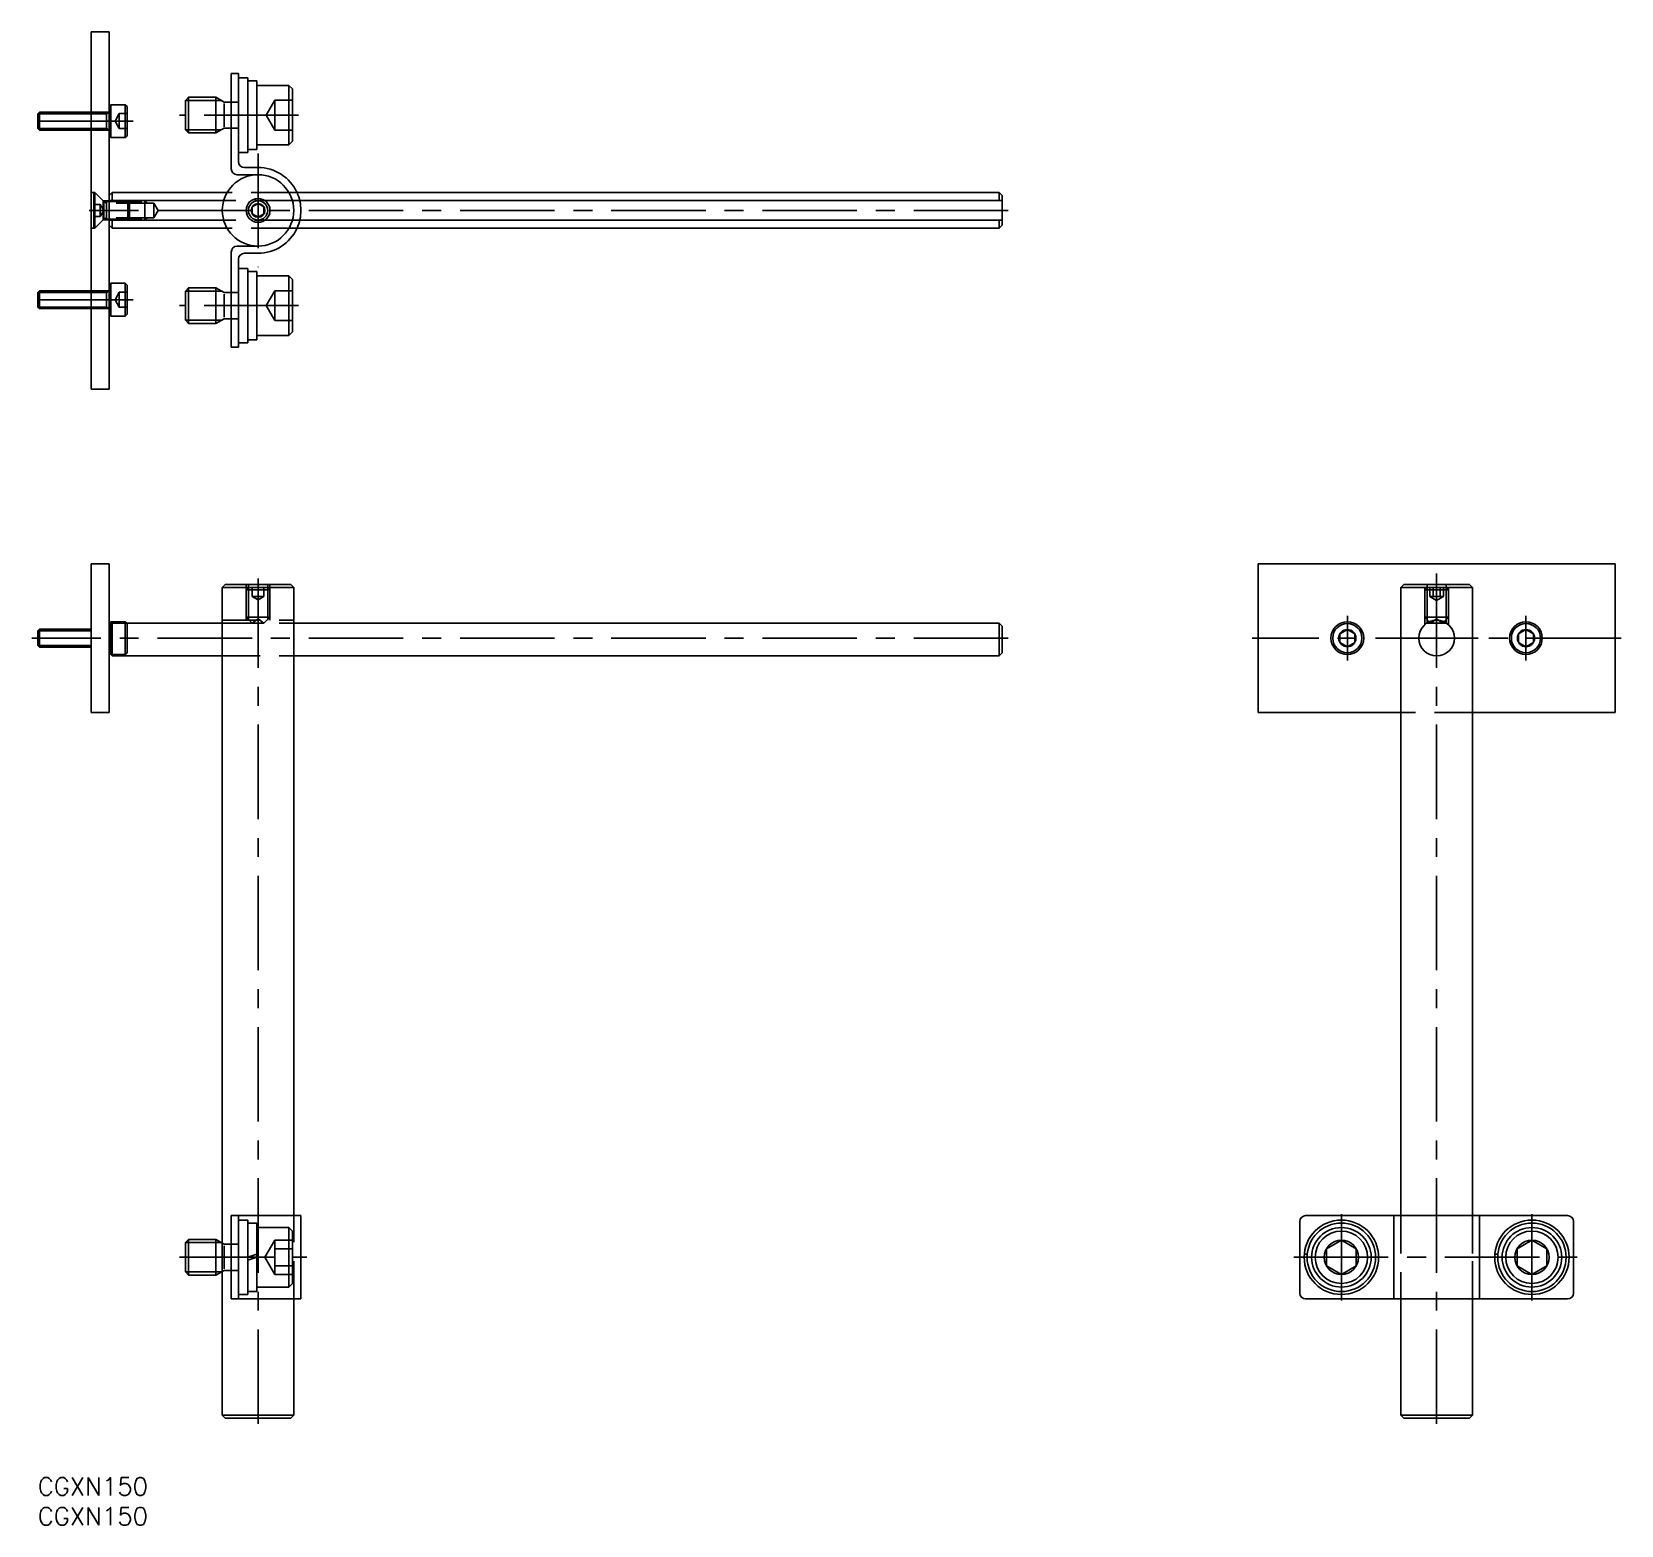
# Model space of a CAD drawing. Extents: x -1 to 266, y -8 to 243.
import ezdxf

# ---------------------------------------------------------------- set-up
doc = ezdxf.new("R2010")
doc.units = 0
doc.header["$LTSCALE"] = 0.5
doc.linetypes.add('CENTER', pattern=[50.8, 31.75, -6.35, 6.35, -6.35])
doc.linetypes.add('DASHED', pattern=[19.05, 12.7, -6.35])
for name, color, linetype in [('MSM_CENTER', 1, 'CENTER'), ('MSM_CONTINUOUS', 7, 'CONTINUOUS'), ('MSM_DASHED', 4, 'DASHED'), ('MSM_NARROW', 5, 'CONTINUOUS'), ('MSM_PART_NUMBER', 7, 'CONTINUOUS')]:
    doc.layers.add(name, color=color, linetype=linetype)
doc.styles.get("Standard").update_dxf_attribs({"font": 'txt.shx', "height": 3, "bigfont": 'bigfont.shx'})

msp = doc.modelspace()

# ---------------------------------------------------------------- linework, layer by layer
at = {"layer": 'MSM_CENTER'}
for p, q in [((16, 227.84), (-1, 227.84)), ((43.8, 228.84), (23.8, 228.84)), ((37, 222.39), (37, 203.28)), ((8.62, 212.84), (16.49, 212.84)), ((163, 212.84), (9, 212.84)), ((16, 197.84), (-1, 197.84)), ((43.8, 196.84), (23.8, 196.84)), ((234.96, 9), (234.96, 154.5)), ((37, 9), (37, 151)), ((219.96, 137.25), (219.96, 144.75)), ((249.96, 137.25), (249.96, 144.75)), ((249.96, 138.5), (249.96, 143.5)), ((163, 141), (-1, 141)), ((265.96, 141), (203.96, 141)), ((227.46, 141), (241.95, 141)), ((218.96, 44.25), (218.96, 29.75)), ((250.96, 44.25), (250.96, 29.75)), ((23.8, 37), (45.2, 37)), ((210.96, 37), (258.96, 37))]:
    msp.add_line(p, q, dxfattribs=at)
at = {"layer": 'MSM_CONTINUOUS'}
for p, q in [((12, 242.84), (9, 242.84)), ((9, 182.84), (9, 242.84)), ((12, 182.84), (12, 242.84)), ((33.7, 235.84), (32.5, 235.84)), ((32.5, 235.84), (32.5, 219.84)), ((33.7, 235.84), (33.7, 221.04)), ((35.3, 235.09), (33.7, 235.09)), ((35.3, 222.59), (35.3, 235.09)), ((36.8, 234.59), (35.3, 234.59)), ((36.8, 223.09), (36.8, 234.59)), ((42.2, 233.84), (36.8, 233.84)), ((42.2, 223.84), (42.2, 233.84)), ((42.2, 233.84), (42.8, 233.24)), ((42.8, 224.44), (42.8, 233.24)), ((12, 230.29), (12.3, 230.59)), ((14.7, 230.59), (12.3, 230.59)), ((12.3, 230.59), (12.3, 225.09)), ((14.7, 230.59), (15, 230.29)), ((14.7, 225.09), (14.7, 230.59)), ((15, 225.39), (15, 230.29)), ((25.34, 231.84), (24.8, 231.3)), ((24.8, 226.38), (24.8, 231.3)), ((29.9, 231.84), (25.34, 231.84)), ((25.34, 225.84), (25.34, 231.84)), ((29.9, 225.84), (29.9, 231.84)), ((31.29, 231.04), (29.9, 231.84)), ((32.5, 231.04), (31.29, 231.04)), ((0, 229.07), (0.27, 229.34)), ((0, 226.61), (0, 229.07)), ((0.27, 229.34), (0.27, 226.34)), ((9, 229.34), (0.27, 229.34)), ((0.27, 226.34), (0, 226.61)), ((9, 226.34), (0.27, 226.34)), ((12, 225.39), (12.3, 225.09)), ((14.7, 225.09), (12.3, 225.09)), ((15, 225.39), (14.7, 225.09)), ((25.34, 225.84), (24.8, 226.38)), ((29.9, 225.84), (25.34, 225.84)), ((31.29, 226.64), (29.9, 225.84)), ((32.5, 226.64), (31.29, 226.64)), ((42.2, 223.84), (42.8, 224.44)), ((35.3, 222.59), (33.7, 222.59)), ((36.8, 223.09), (35.3, 223.09)), ((42.2, 223.84), (36.8, 223.84)), ((39.5, 223.84), (39.5, 223.84)), ((40.85, 223.84), (40.85, 223.84)), ((37, 220.04), (34.7, 220.04)), ((37, 218.84), (33.5, 218.84)), ((12.5, 215.84), (12, 215.34)), ((31.23, 214.5), (12, 214.5)), ((12.5, 214.5), (12.5, 215.84)), ((31.8, 215.84), (12.5, 215.84)), ((37, 213.99), (36, 213.42)), ((38, 213.42), (37, 213.99)), ((161.5, 215.84), (42.2, 215.84)), ((162, 214.5), (42.77, 214.5)), ((161.5, 215.84), (162, 215.34)), ((161.5, 215.84), (161.5, 214.5)), ((162, 210.34), (162, 215.34)), ((31.23, 211.18), (12, 211.18)), ((12.5, 209.85), (12.5, 211.18)), ((36, 213.42), (36, 212.26)), ((36, 212.26), (37, 211.68)), ((37, 211.68), (38, 212.26)), ((38, 212.26), (38, 213.42)), ((162, 211.18), (42.77, 211.18)), ((161.5, 211.18), (161.5, 209.84)), ((12, 210.34), (12.5, 209.84)), ((31.8, 209.84), (12.5, 209.84)), ((161.5, 209.84), (42.2, 209.84)), ((161.5, 209.84), (162, 210.34)), ((32.5, 205.84), (32.5, 189.84)), ((37, 206.84), (33.5, 206.84)), ((37, 205.64), (34.7, 205.64)), ((33.7, 204.64), (33.7, 189.84)), ((35.3, 203.09), (33.7, 203.09)), ((35.3, 190.59), (35.3, 203.09)), ((12, 200.29), (12.3, 200.59)), ((14.7, 200.59), (12.3, 200.59)), ((12.3, 200.59), (12.3, 195.09)), ((14.7, 200.59), (15, 200.29)), ((14.7, 195.09), (14.7, 200.59)), ((15, 195.39), (15, 200.29)), ((36.8, 202.59), (35.3, 202.59)), ((36.8, 191.09), (36.8, 202.59)), ((42.2, 201.84), (36.8, 201.84)), ((42.2, 191.84), (42.2, 201.84)), ((42.2, 201.84), (42.8, 201.24)), ((42.8, 192.44), (42.8, 201.24)), ((0, 199.07), (0.27, 199.34)), ((0, 196.61), (0, 199.07)), ((0.27, 199.34), (0.27, 196.34)), ((9, 199.34), (0.27, 199.34)), ((25.34, 199.84), (24.8, 199.3)), ((24.8, 194.38), (24.8, 199.3)), ((29.9, 199.84), (25.34, 199.84)), ((25.34, 193.84), (25.34, 199.84)), ((29.9, 193.84), (29.9, 199.84)), ((31.29, 199.04), (29.9, 199.84)), ((32.5, 199.04), (31.29, 199.04)), ((0.27, 196.34), (0, 196.61)), ((9, 196.34), (0.27, 196.34)), ((12, 195.39), (12.3, 195.09)), ((14.7, 195.09), (12.3, 195.09)), ((15, 195.39), (14.7, 195.09)), ((25.34, 193.84), (24.8, 194.38)), ((29.9, 193.84), (25.34, 193.84)), ((31.29, 194.64), (29.9, 193.84)), ((32.5, 194.64), (31.29, 194.64)), ((42.2, 191.84), (42.8, 192.44)), ((33.7, 189.84), (32.5, 189.84)), ((35.3, 190.59), (33.7, 190.59)), ((36.8, 191.09), (35.3, 191.09)), ((42.2, 191.84), (36.8, 191.84)), ((39.5, 191.84), (39.5, 191.84)), ((40.85, 191.84), (40.85, 191.84)), ((12, 182.84), (9, 182.84)), ((12, 153.5), (9, 153.5)), ((9, 128.5), (9, 153.5)), ((12, 153.5), (12, 128.5)), ((204.96, 128.5), (204.96, 153.5)), ((264.96, 153.5), (204.96, 153.5)), ((264.96, 128.5), (264.96, 153.5)), ((31, 149.5), (31.5, 150)), ((31, 149.5), (43, 149.5)), ((31, 39.36), (31, 149.5)), ((31.5, 150), (42.5, 150)), ((42.5, 150), (43, 149.5)), ((43, 44), (43, 149.5)), ((228.96, 149.5), (229.46, 150)), ((228.96, 149.5), (240.96, 149.5)), ((228.96, 44), (228.96, 149.5)), ((229.46, 150), (240.46, 150)), ((240.46, 150), (240.96, 149.5)), ((240.96, 44), (240.96, 149.5)), ((0, 142.23), (0.27, 142.5)), ((0, 139.77), (0, 142.23)), ((9, 142.5), (0.27, 142.5)), ((0.27, 142.5), (0.27, 139.5)), ((12, 143.45), (12.3, 143.75)), ((14.7, 143.75), (12.3, 143.75)), ((12.3, 143.75), (12.3, 138.25)), ((14.7, 143.75), (15, 143.45)), ((14.7, 138.25), (14.7, 143.75)), ((31, 143.5), (14.95, 143.5)), ((15, 138.55), (15, 143.45)), ((161.5, 143.5), (43, 143.5)), ((161.5, 143.5), (162, 143)), ((161.5, 143.5), (161.5, 141)), ((162, 138.5), (162, 143)), ((219.96, 142.44), (218.71, 141.72)), ((218.71, 141.72), (218.71, 140.28)), ((221.21, 141.72), (219.96, 142.44)), ((221.21, 140.28), (221.21, 141.72)), ((233.3, 143.5), (236.62, 143.5)), ((233.96, 143.5), (233.73, 143.73)), ((235.96, 143.5), (236.19, 143.73)), ((249.96, 142.44), (248.71, 141.72)), ((248.71, 141.72), (248.71, 140.28)), ((251.21, 141.72), (249.96, 142.44)), ((251.21, 140.28), (251.21, 141.72)), ((0.27, 139.5), (0, 139.77)), ((9, 139.5), (0.27, 139.5)), ((161.5, 141), (161.5, 138)), ((218.71, 140.28), (219.96, 139.56)), ((219.96, 139.56), (221.21, 140.28)), ((248.71, 140.28), (249.96, 139.56)), ((249.96, 139.56), (251.21, 140.28)), ((12, 138.55), (12.3, 138.25)), ((12, 138.5), (12.5, 138)), ((14.7, 138.25), (12.3, 138.25)), ((12.5, 138.01), (12.5, 138.25)), ((31, 138), (12.5, 138)), ((15, 138.55), (14.7, 138.25)), ((161.5, 138), (43, 138)), ((161.5, 138), (162, 138.5)), ((12, 128.5), (9, 128.5)), ((228.96, 128.5), (204.96, 128.5)), ((264.96, 128.5), (240.96, 128.5)), ((32.5, 30), (32.5, 44)), ((32.5, 44), (44.2, 44)), ((33.7, 30), (33.7, 44)), ((33.7, 43.25), (33.7, 30.75)), ((35.3, 43.25), (33.7, 43.25)), ((35.3, 30.75), (35.3, 43.25)), ((36.8, 42.75), (35.3, 42.75)), ((36.8, 31.25), (36.8, 42.75)), ((44.2, 30), (44.2, 44)), ((211.96, 43), (211.96, 31)), ((212.96, 44), (256.96, 44)), ((227.76, 44), (227.76, 30)), ((242.16, 44), (242.16, 30)), ((257.96, 43), (257.96, 31)), ((42.2, 42), (36.8, 42)), ((42.2, 32), (42.2, 42)), ((42.2, 42), (42.8, 41.4)), ((42.8, 32.6), (42.8, 41.4)), ((25.34, 40), (24.8, 39.46)), ((24.8, 34.54), (24.8, 39.46)), ((29.9, 40), (25.34, 40)), ((25.34, 34), (25.34, 40)), ((29.9, 34), (29.9, 40)), ((31.29, 39.2), (29.9, 40)), ((32.5, 39.2), (31.29, 39.2)), ((36.8, 37.5), (35.3, 37)), ((213.23, 37.5), (212.73, 37.5)), ((218.96, 39.89), (216.46, 38.44)), ((216.46, 38.44), (216.46, 35.56)), ((218.96, 39.89), (221.46, 38.44)), ((221.46, 38.44), (221.46, 35.56)), ((245.23, 37.5), (244.73, 37.5)), ((250.96, 39.89), (248.46, 38.44)), ((248.46, 38.44), (248.46, 35.56)), ((250.96, 39.89), (253.46, 38.44)), ((253.46, 38.44), (253.46, 35.56)), ((31.29, 34.8), (29.9, 34)), ((32.5, 34.8), (31.29, 34.8)), ((36.8, 37), (35.3, 36.5)), ((213.21, 37), (212.71, 37)), ((218.96, 34.11), (216.46, 35.56)), ((221.46, 35.56), (218.96, 34.11)), ((244.71, 37), (245.21, 37)), ((250.96, 34.11), (248.46, 35.56)), ((253.46, 35.56), (250.96, 34.11)), ((25.34, 34), (24.8, 34.54)), ((29.9, 34), (25.34, 34)), ((31, 10.5), (31, 34.64)), ((42.2, 32), (42.8, 32.6)), ((32.5, 30), (44.2, 30)), ((35.3, 30.75), (33.7, 30.75)), ((36.8, 31.25), (35.3, 31.25)), ((42.2, 32), (36.8, 32)), ((39.5, 32), (39.5, 32)), ((40.85, 32), (40.85, 32)), ((43, 10.5), (43, 30)), ((212.96, 30), (256.96, 30)), ((228.96, 10.5), (228.96, 30)), ((240.96, 10.5), (240.96, 30)), ((31.5, 10), (31, 10.5)), ((43, 10.5), (31, 10.5)), ((31.5, 10), (42.5, 10)), ((43, 10.5), (42.5, 10)), ((229.46, 10), (228.96, 10.5)), ((240.96, 10.5), (228.96, 10.5)), ((229.46, 10), (240.46, 10)), ((240.96, 10.5), (240.46, 10))]:
    msp.add_line(p, q, dxfattribs=at)
for centre, radius in [((37, 212.84), 6), ((37, 212.84), 2), ((37, 212.84), 1.15), ((219.96, 141), 2.75), ((219.96, 141), 2.45), ((219.96, 141), 1.44), ((234.96, 141), 3), ((249.96, 141), 2.75), ((249.96, 141), 2.45), ((249.96, 141), 1.44), ((218.96, 37), 6.25), ((218.96, 37), 5.75), ((250.96, 37), 6.25), ((250.96, 37), 5.75), ((218.96, 37), 5), ((218.96, 37), 4.4), ((250.96, 37), 5), ((250.96, 37), 4.4), ((218.96, 37), 2.89), ((250.96, 37), 2.89)]:
    msp.add_circle(centre, radius, dxfattribs=at)
for centre, radius, start, end in [((33.5, 219.84), 1, 180, 270), ((34.7, 221.04), 1, 180, 270), ((37, 212.84), 7.2, 24.6243, 90), ((37, 212.84), 7.2, 270, 335.3757), ((33.5, 205.84), 1, 90, 180), ((34.7, 204.64), 1, 90, 180), ((212.96, 43), 1, 90, 180), ((256.96, 43), 1, 0, 90), ((212.96, 31), 1, 180, 270), ((256.96, 31), 1, 270, 0)]:
    msp.add_arc(centre, radius, start, end, dxfattribs=at)
at = {"layer": 'MSM_DASHED'}
for p, q in [((33.7, 231.04), (32.5, 231.04)), ((39.8, 231.34), (38.36, 228.84)), ((39.8, 231.34), (39.8, 226.34)), ((42.8, 231.34), (39.8, 231.34)), ((12, 229.34), (9, 229.34)), ((11.53, 229.07), (9, 229.07)), ((12, 229.34), (11.53, 229.07)), ((11.53, 226.34), (11.53, 229.34)), ((12.98, 227.84), (13.7, 229.09)), ((13.7, 226.59), (12.98, 227.84)), ((13.7, 226.59), (13.7, 229.09)), ((15, 229.09), (13.7, 229.09)), ((15, 227.84), (13.7, 227.84)), ((39.8, 226.34), (38.36, 228.84)), ((42.8, 228.84), (39.8, 228.84)), ((11.53, 226.61), (9, 226.61)), ((12, 226.34), (9, 226.34)), ((12, 226.34), (11.53, 226.61)), ((15, 226.59), (13.7, 226.59)), ((33.7, 226.64), (32.5, 226.64)), ((42.8, 226.34), (39.8, 226.34)), ((9.6, 215.84), (9, 215.84)), ((9.4, 215.84), (9.4, 209.84)), ((9.4, 215.84), (9.6, 215.84)), ((9.4, 213.84), (10.5, 213.84)), ((9.6, 209.84), (9.6, 215.84)), ((9.6, 215.84), (11.07, 214.37)), ((10.5, 213.84), (10.5, 211.84)), ((11.08, 212.84), (10.5, 213.84)), ((12, 214.44), (11, 214.44)), ((11, 211.24), (11, 214.44)), ((11.1, 214.34), (11.57, 214.07)), ((11.1, 214.34), (11.1, 211.34)), ((11.14, 214.34), (18, 214.34)), ((11.57, 214.34), (11.57, 211.34)), ((19.5, 214.07), (11.57, 214.07)), ((15.13, 211.34), (15.13, 214.34)), ((15.13, 214.34), (15.4, 214.07)), ((15.4, 214.07), (15.4, 211.61)), ((18, 211.34), (18, 214.34)), ((18, 214.34), (18.47, 214.07)), ((19.5, 211.61), (19.5, 214.07)), ((19.5, 214.07), (20.21, 212.84)), ((42.77, 214.5), (31.23, 214.5)), ((42.2, 215.84), (31.8, 215.84)), ((9.4, 212.84), (10.5, 212.84)), ((9.4, 211.84), (10.5, 211.84)), ((9.6, 209.84), (11.07, 211.31)), ((11.08, 212.84), (10.5, 211.84)), ((12, 211.24), (11, 211.24)), ((11.1, 211.34), (11.57, 211.61)), ((11.14, 211.34), (18, 211.34)), ((19.5, 211.61), (11.57, 211.61)), ((15.4, 211.61), (15.13, 211.34)), ((18, 211.34), (18.47, 211.61)), ((19.5, 211.61), (20.21, 212.84)), ((42.77, 211.18), (31.23, 211.18)), ((9.6, 209.84), (9, 209.84)), ((9.6, 209.84), (9.3, 209.84)), ((9.4, 209.84), (9.6, 209.84)), ((42.2, 209.84), (31.8, 209.84)), ((12, 199.34), (9, 199.34)), ((11.53, 199.07), (9, 199.07)), ((12, 199.34), (11.53, 199.07)), ((11.53, 196.34), (11.53, 199.34)), ((12.98, 197.84), (13.7, 199.09)), ((13.7, 196.59), (12.98, 197.84)), ((13.7, 196.59), (13.7, 199.09)), ((15, 199.09), (13.7, 199.09)), ((15, 197.84), (13.7, 197.84)), ((33.7, 199.04), (32.5, 199.04)), ((39.8, 199.34), (38.36, 196.84)), ((39.8, 199.34), (39.8, 194.34)), ((42.8, 199.34), (39.8, 199.34)), ((11.53, 196.61), (9, 196.61)), ((12, 196.34), (9, 196.34)), ((12, 196.34), (11.53, 196.61)), ((15, 196.59), (13.7, 196.59)), ((39.8, 194.34), (38.36, 196.84)), ((42.8, 196.84), (39.8, 196.84)), ((33.7, 194.64), (32.5, 194.64)), ((42.8, 194.34), (39.8, 194.34)), ((35, 144), (35, 150)), ((35.38, 149.5), (35, 149.12)), ((35.38, 150), (35.38, 144)), ((36, 149.5), (36, 148)), ((37, 149.5), (37, 148)), ((38, 149.5), (38, 148)), ((38.62, 150), (38.62, 144)), ((38.62, 149.5), (39, 149.12)), ((39, 144), (39, 150)), ((232.96, 143.24), (232.96, 150)), ((233.34, 149.5), (232.96, 149.12)), ((233.34, 150), (233.34, 143.52)), ((233.81, 149.5), (233.81, 148)), ((234.38, 149.5), (234.38, 148)), ((235.54, 149.5), (235.54, 148)), ((236.11, 149.5), (236.11, 148)), ((236.58, 150), (236.58, 143.52)), ((236.58, 149.5), (236.96, 149.12)), ((236.96, 143.24), (236.96, 150)), ((35, 149.12), (39, 149.12)), ((38, 148), (36, 148)), ((36, 148), (37, 147.42)), ((38, 148), (37, 147.42)), ((232.96, 149.12), (236.96, 149.12)), ((236.11, 148), (233.81, 148)), ((233.81, 148), (234.96, 147.33)), ((236.11, 148), (234.96, 147.33)), ((39, 144.5), (35, 144.5)), ((36, 143.5), (35, 144.5)), ((36, 143.5), (37, 144.21)), ((38, 143.5), (37, 144.21)), ((38, 143.5), (39, 144.5)), ((236.96, 144.5), (232.96, 144.5)), ((233.73, 143.73), (232.96, 144.5)), ((233.96, 143.5), (234.96, 144.21)), ((235.96, 143.5), (234.96, 144.21)), ((236.19, 143.73), (236.96, 144.5)), ((12.5, 143.5), (12, 143)), ((12.5, 138.25), (12.5, 143.5)), ((14.95, 143.5), (12.5, 143.5)), ((31, 144), (43, 144)), ((31, 143.5), (43, 143.5)), ((38, 143.5), (36, 143.5)), ((31, 138), (43, 138)), ((240.96, 128.5), (228.96, 128.5)), ((43, 30), (43, 44)), ((228.96, 44), (228.96, 30)), ((240.96, 44), (240.96, 30)), ((240.96, 30), (240.96, 44)), ((31, 39.36), (31, 34.64)), ((33.7, 39.2), (32.5, 39.2)), ((39.8, 39.89), (38.13, 37)), ((39.8, 34.11), (39.8, 39.89)), ((42.8, 39.89), (39.8, 39.89)), ((42.8, 38.44), (39.8, 38.44)), ((33.7, 34.8), (32.5, 34.8)), ((39.8, 34.11), (38.13, 37)), ((42.8, 35.56), (39.8, 35.56)), ((42.8, 34.11), (39.8, 34.11))]:
    msp.add_line(p, q, dxfattribs=at)
for centre, radius, start, end in [((11.14, 214.44), 0.1, 225, 270), ((37, 212.84), 7.2, 335.3757, 24.6243), ((11.14, 211.24), 0.1, 90, 135)]:
    msp.add_arc(centre, radius, start, end, dxfattribs=at)
at = {"layer": 'MSM_NARROW'}
for p, q in [((30.84, 231.3), (24.8, 231.3)), ((25.34, 231.3), (24.8, 231.3)), ((31.29, 226.89), (31.29, 230.79)), ((9, 229.07), (0, 229.07)), ((9, 226.61), (0, 226.61)), ((30.84, 226.38), (24.8, 226.38)), ((25.34, 226.38), (24.8, 226.38)), ((9, 199.07), (0, 199.07)), ((30.84, 199.3), (24.8, 199.3)), ((25.34, 199.3), (24.8, 199.3)), ((31.29, 194.89), (31.29, 198.79)), ((9, 196.61), (0, 196.61)), ((30.84, 194.38), (24.8, 194.38)), ((25.34, 194.38), (24.8, 194.38)), ((9, 142.23), (0, 142.23)), ((9, 139.77), (0, 139.77)), ((30.84, 39.46), (24.8, 39.46)), ((31.29, 35.05), (31.29, 38.95)), ((30.84, 34.54), (24.8, 34.54))]:
    msp.add_line(p, q, dxfattribs=at)
msp.add_circle((37, 212.84), 1.62, dxfattribs=at)

# ---------------------------------------------------------------- texts
at = {"layer": 'MSM_PART_NUMBER'}
for p in [(0, -3), (0, -8)]:
    msp.add_text('CGXN150', height=3, dxfattribs=at).set_placement(p)

doc.saveas('drawing.dxf')
